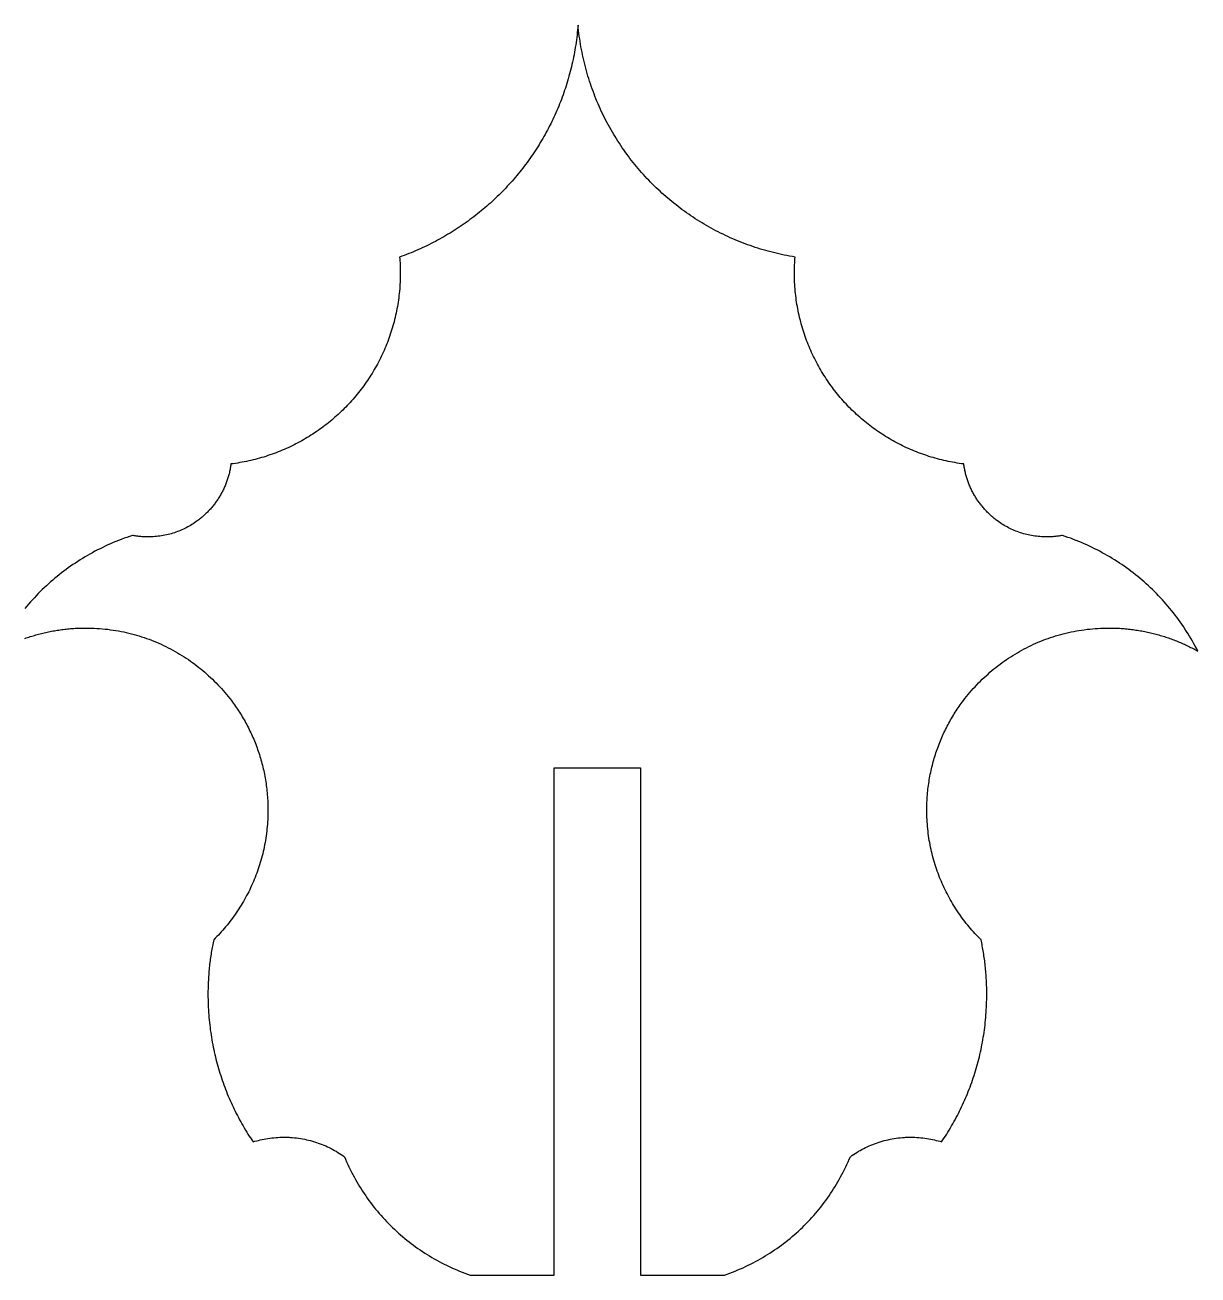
# Model space of a CAD drawing. Extents: x 25 to 747, y 34 to 1185.
# Drawn here: x 615.1 to 698.3, y 327.3 to 416 of the extents above; entities that cross this region are included whole.
import ezdxf

# ---------------------------------------------------------------- set-up
doc = ezdxf.new("R2010")
doc.units = 0
doc.layers.add('Default_Layer', color=1, linetype='CONTINUOUS')

msp = doc.modelspace()

# ---------------------------------------------------------------- linework, layer by layer
at = {"layer": 'Default_Layer'}
msp.add_lwpolyline([(615.087, 372.441), (615.183, 372.475), (615.28, 372.508), (615.376, 372.54), (615.474, 372.571), (615.571, 372.602), (615.669, 372.632), (615.767, 372.661), (615.866, 372.689), (615.965, 372.717), (616.065, 372.744), (616.164, 372.77), (616.265, 372.795), (616.365, 372.82), (616.466, 372.844), (616.567, 372.867), (616.669, 372.889), (616.771, 372.911), (616.873, 372.932), (616.976, 372.951), (617.079, 372.971), (617.182, 372.989), (617.285, 373.006), (617.389, 373.023), (617.493, 373.039), (617.598, 373.054), (617.703, 373.068), (617.808, 373.082), (617.913, 373.094), (618.019, 373.106), (618.124, 373.117), (618.231, 373.127), (618.337, 373.136), (618.444, 373.144), (618.551, 373.152), (618.658, 373.159), (618.765, 373.164), (618.873, 373.169), (618.981, 373.173), (619.089, 373.176), (619.197, 373.179), (619.306, 373.18), (619.415, 373.18), (619.611, 373.179), (619.808, 373.174), (620.003, 373.167), (620.198, 373.157), (620.391, 373.144), (620.585, 373.128), (620.777, 373.109), (620.968, 373.088), (621.159, 373.063), (621.349, 373.036), (621.538, 373.007), (621.726, 372.974), (621.913, 372.939), (622.099, 372.901), (622.284, 372.86), (622.468, 372.817), (622.651, 372.771), (622.833, 372.723), (623.014, 372.672), (623.194, 372.618), (623.373, 372.562), (623.55, 372.503), (623.727, 372.442), (623.902, 372.378), (624.077, 372.312), (624.25, 372.244), (624.422, 372.173), (624.592, 372.099), (624.762, 372.024), (624.93, 371.945), (625.097, 371.865), (625.262, 371.782), (625.426, 371.697), (625.589, 371.61), (625.75, 371.52), (625.91, 371.428), (626.069, 371.334), (626.226, 371.238), (626.382, 371.139), (626.536, 371.038), (626.689, 370.936), (626.84, 370.831), (626.99, 370.724), (627.138, 370.615), (627.284, 370.503), (627.429, 370.39), (627.573, 370.275), (627.714, 370.158), (627.854, 370.038), (627.993, 369.917), (628.129, 369.794), (628.264, 369.669), (628.397, 369.542), (628.529, 369.413), (628.658, 369.282), (628.786, 369.15), (628.912, 369.016), (629.036, 368.879), (629.159, 368.741), (629.279, 368.602), (629.398, 368.46), (629.514, 368.317), (629.629, 368.172), (629.742, 368.026), (629.817, 367.925), (629.892, 367.824), (629.965, 367.722), (630.038, 367.619), (630.109, 367.515), (630.18, 367.41), (630.25, 367.305), (630.318, 367.199), (630.386, 367.092), (630.452, 366.984), (630.518, 366.876), (630.583, 366.767), (630.646, 366.657), (630.709, 366.546), (630.77, 366.435), (630.831, 366.323), (630.89, 366.21), (630.948, 366.097), (631.005, 365.983), (631.061, 365.868), (631.116, 365.752), (631.17, 365.636), (631.223, 365.52), (631.275, 365.402), (631.325, 365.284), (631.374, 365.165), (631.423, 365.046), (631.47, 364.926), (631.516, 364.805), (631.561, 364.684), (631.604, 364.562), (631.647, 364.44), (631.688, 364.317), (631.728, 364.193), (631.767, 364.069), (631.804, 363.944), (631.841, 363.819), (631.876, 363.693), (631.91, 363.567), (631.943, 363.44), (631.974, 363.313), (632.004, 363.185), (632.033, 363.057), (632.061, 362.928), (632.087, 362.799), (632.113, 362.669), (632.136, 362.538), (632.159, 362.408), (632.18, 362.276), (632.2, 362.145), (632.219, 362.013), (632.236, 361.88), (632.252, 361.747), (632.266, 361.614), (632.28, 361.48), (632.292, 361.346), (632.302, 361.211), (632.311, 361.076), (632.319, 360.941), (632.325, 360.805), (632.33, 360.669), (632.334, 360.532), (632.336, 360.395), (632.337, 360.258), (632.336, 360.09), (632.332, 359.922), (632.327, 359.754), (632.32, 359.587), (632.31, 359.421), (632.298, 359.255), (632.285, 359.09), (632.269, 358.925), (632.251, 358.761), (632.231, 358.598), (632.209, 358.435), (632.185, 358.273), (632.159, 358.112), (632.131, 357.951), (632.101, 357.791), (632.069, 357.632), (632.036, 357.473), (632, 357.315), (631.962, 357.158), (631.923, 357.001), (631.881, 356.846), (631.838, 356.691), (631.793, 356.537), (631.746, 356.383), (631.697, 356.231), (631.646, 356.079), (631.593, 355.928), (631.539, 355.778), (631.483, 355.629), (631.425, 355.481), (631.365, 355.334), (631.304, 355.187), (631.24, 355.042), (631.175, 354.897), (631.109, 354.753), (631.04, 354.611), (630.97, 354.469), (630.899, 354.328), (630.825, 354.189), (630.75, 354.05), (630.673, 353.912), (630.595, 353.776), (630.515, 353.64), (630.434, 353.505), (630.351, 353.372), (630.266, 353.24), (630.18, 353.108), (630.092, 352.978), (630.003, 352.849), (629.912, 352.721), (629.82, 352.594), (629.726, 352.469), (629.63, 352.344), (629.534, 352.221), (629.435, 352.099), (629.336, 351.978), (629.235, 351.859), (629.132, 351.741), (629.028, 351.624), (628.923, 351.508), (628.816, 351.393), (628.708, 351.28), (628.599, 351.168), (628.488, 351.058), (628.464, 350.948), (628.441, 350.837), (628.418, 350.725), (628.396, 350.612), (628.375, 350.499), (628.354, 350.384), (628.334, 350.269), (628.315, 350.152), (628.297, 350.035), (628.279, 349.917), (628.262, 349.799), (628.245, 349.679), (628.23, 349.559), (628.215, 349.438), (628.2, 349.317), (628.187, 349.195), (628.174, 349.072), (628.162, 348.949), (628.151, 348.825), (628.141, 348.701), (628.131, 348.576), (628.123, 348.451), (628.115, 348.325), (628.108, 348.199), (628.101, 348.072), (628.096, 347.945), (628.091, 347.817), (628.087, 347.69), (628.084, 347.562), (628.082, 347.433), (628.081, 347.305), (628.08, 347.176), (628.081, 346.993), (628.084, 346.811), (628.088, 346.629), (628.094, 346.447), (628.102, 346.266), (628.112, 346.085), (628.123, 345.905), (628.136, 345.725), (628.15, 345.546), (628.167, 345.367), (628.185, 345.189), (628.204, 345.011), (628.226, 344.834), (628.248, 344.658), (628.273, 344.481), (628.299, 344.306), (628.327, 344.131), (628.356, 343.956), (628.387, 343.782), (628.42, 343.609), (628.454, 343.436), (628.49, 343.264), (628.527, 343.093), (628.566, 342.922), (628.606, 342.752), (628.648, 342.582), (628.691, 342.413), (628.736, 342.245), (628.783, 342.078), (628.831, 341.911), (628.88, 341.745), (628.931, 341.579), (628.983, 341.414), (629.037, 341.25), (629.092, 341.087), (629.149, 340.924), (629.207, 340.763), (629.267, 340.601), (629.328, 340.441), (629.39, 340.282), (629.454, 340.123), (629.519, 339.965), (629.586, 339.808), (629.654, 339.652), (629.723, 339.496), (629.794, 339.341), (629.866, 339.188), (629.939, 339.035), (630.014, 338.883), (630.09, 338.731), (630.167, 338.581), (630.246, 338.431), (630.326, 338.283), (630.407, 338.135), (630.489, 337.989), (630.573, 337.843), (630.658, 337.698), (630.744, 337.554), (630.832, 337.411), (630.921, 337.269), (631.01, 337.128), (631.102, 336.988), (631.194, 336.849), (631.287, 336.711), (631.411, 336.75), (631.537, 336.786), (631.665, 336.82), (631.795, 336.852), (631.927, 336.882), (632.061, 336.91), (632.196, 336.935), (632.333, 336.957), (632.472, 336.977), (632.612, 336.995), (632.753, 337.01), (632.895, 337.022), (633.039, 337.032), (633.183, 337.039), (633.328, 337.043), (633.474, 337.045), (633.55, 337.044), (633.625, 337.043), (633.7, 337.041), (633.775, 337.039), (633.849, 337.035), (633.924, 337.031), (634.072, 337.021), (634.219, 337.007), (634.366, 336.991), (634.512, 336.972), (634.656, 336.95), (634.8, 336.926), (634.943, 336.898), (635.084, 336.868), (635.225, 336.835), (635.364, 336.8), (635.503, 336.761), (635.64, 336.721), (635.776, 336.677), (635.91, 336.631), (636.044, 336.583), (636.176, 336.532), (636.307, 336.479), (636.436, 336.423), (636.564, 336.365), (636.691, 336.305), (636.816, 336.242), (636.94, 336.177), (637.062, 336.11), (637.183, 336.041), (637.302, 335.969), (637.419, 335.895), (637.535, 335.819), (637.649, 335.741), (637.761, 335.661), (637.839, 335.476), (637.919, 335.293), (638.002, 335.111), (638.087, 334.93), (638.174, 334.751), (638.263, 334.573), (638.355, 334.396), (638.449, 334.222), (638.545, 334.048), (638.643, 333.876), (638.743, 333.706), (638.845, 333.537), (638.949, 333.37), (639.056, 333.204), (639.164, 333.04), (639.275, 332.877), (639.387, 332.716), (639.502, 332.557), (639.618, 332.399), (639.737, 332.243), (639.857, 332.089), (639.98, 331.936), (640.104, 331.785), (640.231, 331.636), (640.359, 331.488), (640.489, 331.342), (640.621, 331.198), (640.755, 331.056), (640.891, 330.916), (641.028, 330.777), (641.168, 330.641), (641.309, 330.506), (641.452, 330.373), (641.597, 330.242), (641.743, 330.112), (641.892, 329.985), (642.041, 329.86), (642.193, 329.736), (642.346, 329.615), (642.502, 329.495), (642.658, 329.378), (642.817, 329.263), (642.977, 329.149), (643.138, 329.038), (643.301, 328.928), (643.466, 328.821), (643.632, 328.716), (643.8, 328.613), (643.97, 328.512), (644.14, 328.413), (644.313, 328.316), (644.487, 328.222), (644.662, 328.13), (644.839, 328.04), (645.017, 327.952), (645.197, 327.866), (645.378, 327.783), (645.561, 327.702), (645.744, 327.623), (645.93, 327.546), (646.116, 327.472), (646.304, 327.4), (646.493, 327.33), (646.684, 327.263), (652.641, 327.263), (652.641, 327.263), (652.641, 363.254), (658.785, 363.254), (658.785, 327.263), (664.742, 327.263), (664.933, 327.33), (665.122, 327.4), (665.31, 327.472), (665.497, 327.546), (665.682, 327.623), (665.866, 327.702), (666.048, 327.783), (666.229, 327.866), (666.409, 327.952), (666.587, 328.04), (666.764, 328.13), (666.939, 328.222), (667.113, 328.316), (667.286, 328.413), (667.457, 328.512), (667.626, 328.613), (667.794, 328.716), (667.96, 328.821), (668.125, 328.928), (668.288, 329.038), (668.45, 329.149), (668.61, 329.263), (668.768, 329.378), (668.925, 329.495), (669.08, 329.615), (669.233, 329.736), (669.385, 329.86), (669.535, 329.985), (669.683, 330.112), (669.829, 330.242), (669.974, 330.373), (670.117, 330.506), (670.258, 330.641), (670.398, 330.777), (670.535, 330.916), (670.671, 331.056), (670.805, 331.198), (670.937, 331.342), (671.067, 331.488), (671.195, 331.636), (671.322, 331.785), (671.446, 331.936), (671.569, 332.089), (671.689, 332.243), (671.808, 332.399), (671.924, 332.557), (672.039, 332.716), (672.152, 332.877), (672.262, 333.04), (672.371, 333.204), (672.477, 333.37), (672.581, 333.537), (672.683, 333.706), (672.784, 333.876), (672.882, 334.048), (672.977, 334.222), (673.071, 334.396), (673.163, 334.573), (673.252, 334.751), (673.339, 334.93), (673.424, 335.111), (673.507, 335.293), (673.587, 335.476), (673.665, 335.661), (673.777, 335.741), (673.891, 335.819), (674.007, 335.895), (674.124, 335.969), (674.243, 336.041), (674.364, 336.11), (674.486, 336.177), (674.61, 336.242), (674.735, 336.305), (674.862, 336.365), (674.99, 336.423), (675.119, 336.479), (675.25, 336.532), (675.382, 336.583), (675.516, 336.631), (675.65, 336.677), (675.786, 336.721), (675.924, 336.761), (676.062, 336.8), (676.201, 336.835), (676.342, 336.868), (676.484, 336.898), (676.626, 336.926), (676.77, 336.95), (676.915, 336.972), (677.06, 336.991), (677.207, 337.007), (677.354, 337.021), (677.502, 337.031), (677.577, 337.035), (677.651, 337.039), (677.726, 337.041), (677.801, 337.043), (677.876, 337.044), (677.952, 337.045), (678.098, 337.043), (678.243, 337.039), (678.387, 337.032), (678.531, 337.022), (678.673, 337.01), (678.814, 336.995), (678.954, 336.977), (679.093, 336.957), (679.23, 336.935), (679.365, 336.91), (679.499, 336.882), (679.631, 336.852), (679.761, 336.82), (679.889, 336.786), (680.015, 336.75), (680.139, 336.711), (680.232, 336.849), (680.325, 336.988), (680.416, 337.128), (680.506, 337.269), (680.594, 337.411), (680.682, 337.554), (680.768, 337.698), (680.853, 337.843), (680.937, 337.989), (681.019, 338.135), (681.1, 338.283), (681.18, 338.431), (681.259, 338.581), (681.336, 338.731), (681.412, 338.883), (681.487, 339.035), (681.56, 339.188), (681.632, 339.341), (681.703, 339.496), (681.772, 339.652), (681.84, 339.808), (681.907, 339.965), (681.972, 340.123), (682.036, 340.282), (682.098, 340.441), (682.159, 340.601), (682.219, 340.763), (682.277, 340.924), (682.334, 341.087), (682.389, 341.25), (682.443, 341.414), (682.495, 341.579), (682.546, 341.745), (682.596, 341.911), (682.644, 342.078), (682.69, 342.245), (682.735, 342.413), (682.778, 342.582), (682.82, 342.752), (682.861, 342.922), (682.899, 343.093), (682.937, 343.264), (682.972, 343.436), (683.006, 343.609), (683.039, 343.782), (683.07, 343.956), (683.099, 344.131), (683.127, 344.306), (683.153, 344.481), (683.178, 344.658), (683.201, 344.834), (683.222, 345.011), (683.241, 345.189), (683.259, 345.367), (683.276, 345.546), (683.29, 345.725), (683.303, 345.905), (683.314, 346.085), (683.324, 346.266), (683.332, 346.447), (683.338, 346.629), (683.342, 346.811), (683.345, 346.993), (683.346, 347.176), (683.345, 347.305), (683.344, 347.433), (683.342, 347.562), (683.339, 347.69), (683.335, 347.817), (683.33, 347.945), (683.325, 348.072), (683.318, 348.199), (683.311, 348.325), (683.303, 348.451), (683.295, 348.576), (683.285, 348.701), (683.275, 348.825), (683.264, 348.949), (683.252, 349.072), (683.239, 349.195), (683.226, 349.317), (683.211, 349.438), (683.197, 349.559), (683.181, 349.679), (683.165, 349.799), (683.147, 349.917), (683.13, 350.035), (683.111, 350.152), (683.092, 350.269), (683.072, 350.384), (683.051, 350.499), (683.03, 350.612), (683.008, 350.725), (682.985, 350.837), (682.962, 350.948), (682.938, 351.058), (682.827, 351.168), (682.718, 351.28), (682.61, 351.393), (682.503, 351.508), (682.398, 351.624), (682.294, 351.741), (682.191, 351.859), (682.09, 351.978), (681.991, 352.099), (681.892, 352.221), (681.796, 352.344), (681.7, 352.469), (681.607, 352.594), (681.514, 352.721), (681.423, 352.849), (681.334, 352.978), (681.246, 353.108), (681.16, 353.24), (681.075, 353.372), (680.992, 353.505), (680.911, 353.64), (680.831, 353.776), (680.753, 353.912), (680.676, 354.05), (680.601, 354.189), (680.528, 354.328), (680.456, 354.469), (680.386, 354.611), (680.317, 354.753), (680.251, 354.897), (680.186, 355.042), (680.123, 355.187), (680.061, 355.334), (680.001, 355.481), (679.943, 355.629), (679.887, 355.778), (679.833, 355.928), (679.78, 356.079), (679.73, 356.231), (679.681, 356.383), (679.633, 356.537), (679.588, 356.691), (679.545, 356.846), (679.503, 357.001), (679.464, 357.158), (679.426, 357.315), (679.39, 357.473), (679.357, 357.632), (679.325, 357.791), (679.295, 357.951), (679.267, 358.112), (679.241, 358.273), (679.217, 358.435), (679.195, 358.598), (679.175, 358.761), (679.157, 358.925), (679.142, 359.09), (679.128, 359.255), (679.116, 359.421), (679.107, 359.587), (679.099, 359.754), (679.094, 359.922), (679.091, 360.09), (679.089, 360.258), (679.09, 360.395), (679.092, 360.532), (679.096, 360.669), (679.101, 360.805), (679.107, 360.941), (679.115, 361.076), (679.124, 361.211), (679.135, 361.346), (679.146, 361.48), (679.16, 361.614), (679.174, 361.747), (679.19, 361.88), (679.207, 362.013), (679.226, 362.145), (679.246, 362.276), (679.267, 362.408), (679.29, 362.538), (679.314, 362.669), (679.339, 362.799), (679.365, 362.928), (679.393, 363.057), (679.422, 363.185), (679.452, 363.313), (679.483, 363.44), (679.516, 363.567), (679.55, 363.693), (679.585, 363.819), (679.622, 363.944), (679.659, 364.069), (679.698, 364.193), (679.738, 364.317), (679.78, 364.44), (679.822, 364.562), (679.866, 364.684), (679.91, 364.805), (679.956, 364.926), (680.003, 365.046), (680.052, 365.165), (680.101, 365.284), (680.152, 365.402), (680.203, 365.52), (680.256, 365.636), (680.31, 365.752), (680.365, 365.868), (680.421, 365.983), (680.478, 366.097), (680.536, 366.21), (680.596, 366.323), (680.656, 366.435), (680.717, 366.546), (680.78, 366.657), (680.843, 366.767), (680.908, 366.876), (680.974, 366.984), (681.04, 367.092), (681.108, 367.199), (681.177, 367.305), (681.246, 367.41), (681.317, 367.515), (681.388, 367.619), (681.461, 367.722), (681.535, 367.824), (681.609, 367.925), (681.685, 368.026), (681.797, 368.172), (681.912, 368.317), (682.028, 368.46), (682.147, 368.602), (682.267, 368.741), (682.39, 368.879), (682.514, 369.016), (682.64, 369.15), (682.768, 369.282), (682.897, 369.413), (683.029, 369.542), (683.162, 369.669), (683.297, 369.794), (683.433, 369.917), (683.572, 370.038), (683.712, 370.158), (683.854, 370.275), (683.997, 370.39), (684.142, 370.503), (684.288, 370.615), (684.436, 370.724), (684.586, 370.831), (684.737, 370.936), (684.89, 371.038), (685.044, 371.139), (685.2, 371.238), (685.357, 371.334), (685.516, 371.428), (685.676, 371.52), (685.837, 371.61), (686, 371.697), (686.164, 371.782), (686.33, 371.865), (686.496, 371.945), (686.664, 372.024), (686.834, 372.099), (687.004, 372.173), (687.176, 372.244), (687.349, 372.312), (687.524, 372.378), (687.699, 372.442), (687.876, 372.503), (688.053, 372.562), (688.232, 372.618), (688.412, 372.672), (688.593, 372.723), (688.775, 372.771), (688.958, 372.817), (689.142, 372.86), (689.328, 372.901), (689.514, 372.939), (689.701, 372.974), (689.889, 373.007), (690.077, 373.036), (690.267, 373.063), (690.458, 373.088), (690.649, 373.109), (690.842, 373.128), (691.035, 373.144), (691.229, 373.157), (691.423, 373.167), (691.619, 373.174), (691.815, 373.179), (692.012, 373.18), (692.12, 373.18), (692.229, 373.179), (692.337, 373.176), (692.445, 373.173), (692.553, 373.169), (692.661, 373.164), (692.768, 373.159), (692.876, 373.152), (692.982, 373.144), (693.089, 373.136), (693.196, 373.127), (693.302, 373.117), (693.408, 373.106), (693.513, 373.094), (693.619, 373.082), (693.724, 373.068), (693.828, 373.054), (693.933, 373.039), (694.037, 373.023), (694.141, 373.006), (694.244, 372.989), (694.348, 372.971), (694.45, 372.951), (694.553, 372.932), (694.655, 372.911), (694.757, 372.889), (694.859, 372.867), (694.96, 372.844), (695.061, 372.82), (695.162, 372.795), (695.262, 372.77), (695.362, 372.744), (695.461, 372.717), (695.56, 372.689), (695.659, 372.661), (695.757, 372.632), (695.855, 372.602), (695.953, 372.571), (696.05, 372.54), (696.146, 372.508), (696.243, 372.475), (696.339, 372.441), (696.434, 372.407), (696.529, 372.372), (696.624, 372.336), (696.718, 372.3), (696.812, 372.262), (696.905, 372.225), (696.998, 372.186), (697.091, 372.147), (697.183, 372.107), (697.274, 372.066), (697.365, 372.025), (697.456, 371.983), (697.546, 371.941), (697.635, 371.897), (697.725, 371.853), (697.813, 371.809), (697.901, 371.764), (697.989, 371.718), (698.076, 371.671), (698.163, 371.624), (698.249, 371.576), (698.334, 371.528), (698.24, 371.71), (698.143, 371.89), (698.045, 372.069), (697.944, 372.247), (697.841, 372.423), (697.737, 372.598), (697.63, 372.771), (697.522, 372.943), (697.411, 373.113), (697.299, 373.282), (697.185, 373.449), (697.068, 373.615), (696.95, 373.779), (696.83, 373.941), (696.708, 374.102), (696.585, 374.261), (696.459, 374.419), (696.331, 374.575), (696.202, 374.73), (696.071, 374.882), (695.938, 375.033), (695.804, 375.183), (695.667, 375.33), (695.529, 375.476), (695.389, 375.621), (695.248, 375.763), (695.104, 375.904), (694.959, 376.043), (694.812, 376.18), (694.664, 376.315), (694.514, 376.449), (694.362, 376.581), (694.209, 376.71), (694.054, 376.838), (693.897, 376.965), (693.739, 377.089), (693.579, 377.211), (693.418, 377.332), (693.255, 377.45), (693.09, 377.567), (692.924, 377.682), (692.757, 377.795), (692.588, 377.905), (692.417, 378.014), (692.245, 378.121), (692.072, 378.226), (691.897, 378.328), (691.72, 378.429), (691.542, 378.528), (691.363, 378.624), (691.182, 378.719), (691, 378.811), (690.817, 378.901), (690.632, 378.989), (690.446, 379.075), (690.258, 379.159), (690.07, 379.241), (689.879, 379.32), (689.688, 379.398), (689.495, 379.473), (689.301, 379.546), (689.106, 379.616), (688.909, 379.685), (688.712, 379.751), (688.648, 379.739), (688.584, 379.727), (688.519, 379.716), (688.452, 379.706), (688.385, 379.697), (688.317, 379.688), (688.248, 379.68), (688.178, 379.673), (688.108, 379.667), (688.036, 379.661), (687.965, 379.657), (687.893, 379.653), (687.82, 379.65), (687.747, 379.648), (687.674, 379.646), (687.6, 379.646), (687.478, 379.647), (687.356, 379.651), (687.235, 379.657), (687.114, 379.665), (686.994, 379.676), (686.875, 379.69), (686.757, 379.705), (686.639, 379.723), (686.522, 379.743), (686.406, 379.766), (686.291, 379.79), (686.177, 379.817), (686.064, 379.846), (685.951, 379.877), (685.84, 379.911), (685.729, 379.946), (685.62, 379.983), (685.511, 380.023), (685.404, 380.064), (685.297, 380.108), (685.192, 380.153), (685.088, 380.201), (684.985, 380.25), (684.884, 380.301), (684.783, 380.354), (684.684, 380.409), (684.586, 380.466), (684.489, 380.525), (684.394, 380.585), (684.3, 380.647), (684.207, 380.71), (684.116, 380.776), (684.056, 380.821), (683.996, 380.866), (683.937, 380.912), (683.879, 380.959), (683.821, 381.006), (683.764, 381.054), (683.707, 381.103), (683.651, 381.153), (683.596, 381.203), (683.541, 381.254), (683.487, 381.305), (683.433, 381.357), (683.381, 381.41), (683.329, 381.463), (683.277, 381.517), (683.226, 381.572), (683.176, 381.627), (683.127, 381.683), (683.078, 381.74), (683.031, 381.797), (682.983, 381.854), (682.937, 381.913), (682.891, 381.972), (682.846, 382.031), (682.802, 382.091), (682.758, 382.152), (682.715, 382.213), (682.673, 382.275), (682.632, 382.337), (682.592, 382.4), (682.552, 382.463), (682.513, 382.527), (682.475, 382.592), (682.437, 382.657), (682.401, 382.722), (682.365, 382.788), (682.33, 382.855), (682.296, 382.922), (682.262, 382.99), (682.23, 383.058), (682.198, 383.126), (682.167, 383.195), (682.137, 383.265), (682.108, 383.335), (682.08, 383.405), (682.052, 383.476), (682.026, 383.547), (682, 383.619), (681.975, 383.691), (681.951, 383.764), (681.928, 383.837), (681.906, 383.911), (681.885, 383.985), (681.865, 384.059), (681.845, 384.134), (681.827, 384.209), (681.809, 384.285), (681.793, 384.361), (681.777, 384.437), (681.762, 384.514), (681.749, 384.591), (681.736, 384.669), (681.724, 384.746), (681.713, 384.825), (681.554, 384.845), (681.396, 384.868), (681.238, 384.892), (681.08, 384.918), (680.923, 384.946), (680.767, 384.976), (680.612, 385.007), (680.457, 385.04), (680.303, 385.075), (680.15, 385.111), (679.997, 385.149), (679.845, 385.189), (679.693, 385.23), (679.543, 385.273), (679.393, 385.318), (679.244, 385.365), (679.095, 385.413), (678.947, 385.462), (678.8, 385.514), (678.654, 385.566), (678.509, 385.621), (678.364, 385.677), (678.221, 385.734), (678.078, 385.793), (677.936, 385.854), (677.794, 385.916), (677.654, 385.98), (677.515, 386.045), (677.376, 386.112), (677.238, 386.18), (677.101, 386.25), (676.965, 386.321), (676.83, 386.393), (676.696, 386.467), (676.563, 386.543), (676.431, 386.62), (676.299, 386.698), (676.169, 386.778), (676.04, 386.859), (675.911, 386.942), (675.784, 387.025), (675.658, 387.111), (675.532, 387.197), (675.408, 387.285), (675.285, 387.374), (675.162, 387.465), (675.041, 387.557), (674.921, 387.65), (674.802, 387.745), (674.684, 387.84), (674.567, 387.937), (674.452, 388.036), (674.337, 388.135), (674.224, 388.236), (674.111, 388.338), (674, 388.441), (673.89, 388.546), (673.781, 388.651), (673.674, 388.758), (673.567, 388.866), (673.462, 388.975), (673.358, 389.085), (673.255, 389.197), (673.153, 389.309), (673.053, 389.423), (672.954, 389.538), (672.856, 389.654), (672.76, 389.771), (672.664, 389.889), (672.57, 390.008), (672.478, 390.128), (672.387, 390.249), (672.297, 390.371), (672.208, 390.495), (672.121, 390.619), (672.035, 390.744), (671.95, 390.871), (671.867, 390.998), (671.785, 391.126), (671.705, 391.255), (671.626, 391.386), (671.548, 391.517), (671.472, 391.649), (671.397, 391.782), (671.324, 391.916), (671.252, 392.05), (671.182, 392.186), (671.113, 392.322), (671.046, 392.46), (670.98, 392.598), (670.916, 392.737), (670.853, 392.877), (670.792, 393.018), (670.732, 393.159), (670.674, 393.302), (670.617, 393.445), (670.562, 393.589), (670.509, 393.734), (670.457, 393.879), (670.407, 394.025), (670.358, 394.172), (670.311, 394.32), (670.266, 394.469), (670.222, 394.618), (670.18, 394.768), (670.14, 394.918), (670.101, 395.069), (670.064, 395.221), (670.029, 395.374), (669.996, 395.527), (669.964, 395.681), (669.934, 395.835), (669.905, 395.99), (669.879, 396.146), (669.854, 396.302), (669.831, 396.459), (669.81, 396.616), (669.79, 396.774), (669.772, 396.933), (669.757, 397.092), (669.743, 397.251), (669.73, 397.412), (669.72, 397.572), (669.712, 397.733), (669.705, 397.895), (669.7, 398.057), (669.697, 398.22), (669.696, 398.383), (669.697, 398.531), (669.699, 398.678), (669.703, 398.824), (669.708, 398.968), (669.715, 399.108), (669.723, 399.246), (669.732, 399.379), (669.743, 399.508), (669.549, 399.541), (669.357, 399.575), (669.165, 399.612), (668.973, 399.65), (668.783, 399.69), (668.593, 399.732), (668.404, 399.776), (668.216, 399.822), (668.028, 399.87), (667.842, 399.92), (667.656, 399.971), (667.471, 400.025), (667.286, 400.08), (667.103, 400.137), (666.92, 400.196), (666.739, 400.256), (666.558, 400.319), (666.378, 400.383), (666.199, 400.449), (666.021, 400.517), (665.844, 400.587), (665.667, 400.658), (665.492, 400.731), (665.317, 400.806), (665.144, 400.883), (664.971, 400.961), (664.8, 401.041), (664.629, 401.122), (664.46, 401.206), (664.291, 401.291), (664.124, 401.377), (663.957, 401.465), (663.792, 401.555), (663.627, 401.647), (663.464, 401.74), (663.301, 401.835), (663.14, 401.931), (662.98, 402.029), (662.821, 402.128), (662.663, 402.229), (662.506, 402.332), (662.351, 402.436), (662.196, 402.541), (662.043, 402.649), (661.89, 402.757), (661.739, 402.867), (661.589, 402.979), (661.441, 403.092), (661.293, 403.207), (661.147, 403.323), (661.002, 403.44), (660.858, 403.559), (660.716, 403.679), (660.574, 403.801), (660.434, 403.924), (660.296, 404.048), (660.158, 404.174), (660.022, 404.301), (659.887, 404.43), (659.753, 404.56), (659.621, 404.691), (659.49, 404.824), (659.361, 404.958), (659.233, 405.093), (659.106, 405.229), (658.98, 405.367), (658.856, 405.506), (658.734, 405.647), (658.613, 405.788), (658.493, 405.931), (658.374, 406.075), (658.258, 406.22), (658.142, 406.367), (658.028, 406.515), (657.916, 406.663), (657.805, 406.814), (657.695, 406.965), (657.587, 407.117), (657.481, 407.271), (657.376, 407.425), (657.272, 407.581), (657.17, 407.738), (657.07, 407.896), (656.971, 408.055), (656.874, 408.215), (656.779, 408.376), (656.685, 408.539), (656.592, 408.702), (656.501, 408.867), (656.412, 409.032), (656.325, 409.198), (656.239, 409.366), (656.155, 409.534), (656.073, 409.704), (655.992, 409.874), (655.913, 410.046), (655.835, 410.218), (655.76, 410.391), (655.686, 410.566), (655.614, 410.741), (655.543, 410.917), (655.474, 411.094), (655.407, 411.272), (655.342, 411.45), (655.279, 411.63), (655.217, 411.811), (655.158, 411.992), (655.1, 412.174), (655.044, 412.357), (654.99, 412.541), (654.937, 412.726), (654.887, 412.911), (654.838, 413.097), (654.791, 413.284), (654.746, 413.472), (654.703, 413.661), (654.662, 413.85), (654.623, 414.04), (654.586, 414.231), (654.551, 414.422), (654.518, 414.614), (654.486, 414.807), (654.457, 415.001), (654.43, 415.195), (654.404, 415.39), (654.381, 415.585), (654.36, 415.781), (654.34, 415.978), (654.325, 415.799), (654.309, 415.621), (654.291, 415.443), (654.271, 415.266), (654.25, 415.089), (654.227, 414.912), (654.203, 414.737), (654.177, 414.561), (654.149, 414.387), (654.12, 414.212), (654.089, 414.039), (654.057, 413.866), (654.023, 413.693), (653.988, 413.521), (653.951, 413.35), (653.912, 413.179), (653.872, 413.009), (653.831, 412.84), (653.788, 412.671), (653.743, 412.502), (653.698, 412.335), (653.65, 412.167), (653.601, 412.001), (653.551, 411.835), (653.499, 411.67), (653.446, 411.506), (653.391, 411.342), (653.335, 411.179), (653.277, 411.016), (653.219, 410.855), (653.158, 410.694), (653.096, 410.533), (653.033, 410.374), (652.969, 410.215), (652.903, 410.056), (652.835, 409.899), (652.766, 409.742), (652.696, 409.586), (652.625, 409.431), (652.552, 409.277), (652.478, 409.123), (652.402, 408.97), (652.326, 408.818), (652.247, 408.667), (652.168, 408.516), (652.087, 408.366), (652.005, 408.217), (651.922, 408.069), (651.837, 407.922), (651.751, 407.775), (651.664, 407.63), (651.575, 407.485), (651.486, 407.341), (651.395, 407.198), (651.302, 407.056), (651.209, 406.915), (651.114, 406.774), (651.018, 406.635), (650.921, 406.496), (650.823, 406.358), (650.723, 406.222), (650.623, 406.086), (650.521, 405.951), (650.417, 405.817), (650.313, 405.684), (650.208, 405.552), (650.101, 405.42), (649.993, 405.29), (649.884, 405.161), (649.774, 405.033), (649.663, 404.905), (649.551, 404.779), (649.437, 404.654), (649.323, 404.529), (649.207, 404.406), (649.09, 404.284), (648.972, 404.163), (648.854, 404.042), (648.734, 403.923), (648.612, 403.805), (648.49, 403.688), (648.367, 403.572), (648.243, 403.457), (648.118, 403.343), (647.991, 403.23), (647.864, 403.119), (647.736, 403.008), (647.606, 402.899), (647.476, 402.79), (647.344, 402.683), (647.212, 402.577), (647.079, 402.472), (646.944, 402.368), (646.809, 402.265), (646.673, 402.164), (646.536, 402.064), (646.398, 401.964), (646.258, 401.866), (646.118, 401.769), (645.978, 401.674), (645.836, 401.579), (645.693, 401.486), (645.549, 401.394), (645.405, 401.303), (645.259, 401.214), (645.113, 401.125), (644.965, 401.038), (644.817, 400.952), (644.668, 400.868), (644.519, 400.784), (644.368, 400.702), (644.216, 400.622), (644.064, 400.542), (643.911, 400.464), (643.757, 400.387), (643.602, 400.311), (643.446, 400.237), (643.29, 400.164), (643.133, 400.092), (642.975, 400.022), (642.816, 399.953), (642.656, 399.885), (642.496, 399.819), (642.335, 399.754), (642.173, 399.691), (642.011, 399.629), (641.847, 399.568), (641.683, 399.508), (641.694, 399.379), (641.703, 399.246), (641.711, 399.108), (641.718, 398.968), (641.723, 398.824), (641.727, 398.678), (641.729, 398.531), (641.73, 398.383), (641.729, 398.22), (641.726, 398.057), (641.721, 397.895), (641.715, 397.733), (641.706, 397.572), (641.696, 397.412), (641.684, 397.251), (641.67, 397.092), (641.654, 396.933), (641.636, 396.774), (641.617, 396.616), (641.595, 396.459), (641.572, 396.302), (641.547, 396.146), (641.521, 395.99), (641.492, 395.835), (641.462, 395.681), (641.431, 395.527), (641.397, 395.374), (641.362, 395.221), (641.325, 395.069), (641.286, 394.918), (641.246, 394.768), (641.204, 394.618), (641.16, 394.469), (641.115, 394.32), (641.068, 394.172), (641.019, 394.025), (640.969, 393.879), (640.917, 393.734), (640.864, 393.589), (640.809, 393.445), (640.752, 393.302), (640.694, 393.159), (640.634, 393.018), (640.573, 392.877), (640.51, 392.737), (640.446, 392.598), (640.38, 392.46), (640.313, 392.322), (640.244, 392.186), (640.174, 392.05), (640.102, 391.916), (640.029, 391.782), (639.954, 391.649), (639.878, 391.517), (639.8, 391.386), (639.721, 391.255), (639.641, 391.126), (639.559, 390.998), (639.476, 390.871), (639.392, 390.744), (639.306, 390.619), (639.218, 390.495), (639.13, 390.371), (639.04, 390.249), (638.948, 390.128), (638.856, 390.008), (638.762, 389.889), (638.666, 389.771), (638.57, 389.654), (638.472, 389.538), (638.373, 389.423), (638.273, 389.309), (638.171, 389.197), (638.068, 389.085), (637.964, 388.975), (637.859, 388.866), (637.753, 388.758), (637.645, 388.651), (637.536, 388.546), (637.426, 388.441), (637.315, 388.338), (637.203, 388.236), (637.089, 388.135), (636.974, 388.036), (636.859, 387.937), (636.742, 387.84), (636.624, 387.745), (636.505, 387.65), (636.385, 387.557), (636.264, 387.465), (636.141, 387.374), (636.018, 387.285), (635.894, 387.197), (635.769, 387.111), (635.642, 387.025), (635.515, 386.942), (635.386, 386.859), (635.257, 386.778), (635.127, 386.698), (634.995, 386.62), (634.863, 386.543), (634.73, 386.467), (634.596, 386.393), (634.461, 386.321), (634.325, 386.25), (634.188, 386.18), (634.05, 386.112), (633.912, 386.045), (633.772, 385.98), (633.632, 385.916), (633.49, 385.854), (633.348, 385.793), (633.205, 385.734), (633.062, 385.677), (632.917, 385.621), (632.772, 385.566), (632.626, 385.514), (632.479, 385.462), (632.331, 385.413), (632.183, 385.365), (632.033, 385.318), (631.883, 385.273), (631.733, 385.23), (631.581, 385.189), (631.429, 385.149), (631.277, 385.111), (631.123, 385.075), (630.969, 385.04), (630.814, 385.007), (630.659, 384.976), (630.503, 384.946), (630.346, 384.918), (630.189, 384.892), (630.031, 384.868), (629.872, 384.845), (629.713, 384.825), (629.702, 384.746), (629.69, 384.669), (629.677, 384.591), (629.664, 384.514), (629.649, 384.437), (629.633, 384.361), (629.617, 384.285), (629.599, 384.209), (629.581, 384.134), (629.561, 384.059), (629.541, 383.985), (629.52, 383.911), (629.498, 383.837), (629.475, 383.764), (629.451, 383.691), (629.426, 383.619), (629.4, 383.547), (629.374, 383.476), (629.346, 383.405), (629.318, 383.335), (629.289, 383.265), (629.259, 383.195), (629.228, 383.126), (629.196, 383.058), (629.164, 382.99), (629.13, 382.922), (629.096, 382.855), (629.061, 382.788), (629.026, 382.722), (628.989, 382.657), (628.952, 382.592), (628.913, 382.527), (628.874, 382.463), (628.835, 382.4), (628.794, 382.337), (628.753, 382.275), (628.711, 382.213), (628.668, 382.152), (628.624, 382.091), (628.58, 382.031), (628.535, 381.972), (628.489, 381.913), (628.443, 381.854), (628.396, 381.797), (628.348, 381.74), (628.299, 381.683), (628.25, 381.627), (628.2, 381.572), (628.149, 381.517), (628.098, 381.463), (628.045, 381.41), (627.993, 381.357), (627.939, 381.305), (627.885, 381.254), (627.831, 381.203), (627.775, 381.153), (627.719, 381.103), (627.663, 381.054), (627.605, 381.006), (627.547, 380.959), (627.489, 380.912), (627.43, 380.866), (627.37, 380.821), (627.31, 380.776), (627.219, 380.71), (627.126, 380.647), (627.032, 380.585), (626.937, 380.525), (626.84, 380.466), (626.742, 380.409), (626.643, 380.354), (626.543, 380.301), (626.441, 380.25), (626.338, 380.201), (626.234, 380.153), (626.129, 380.108), (626.022, 380.064), (625.915, 380.023), (625.807, 379.983), (625.697, 379.946), (625.587, 379.911), (625.475, 379.877), (625.363, 379.846), (625.249, 379.817), (625.135, 379.79), (625.02, 379.766), (624.904, 379.743), (624.787, 379.723), (624.669, 379.705), (624.551, 379.69), (624.432, 379.676), (624.312, 379.665), (624.191, 379.657), (624.07, 379.651), (623.948, 379.647), (623.826, 379.646), (623.752, 379.646), (623.679, 379.648), (623.606, 379.65), (623.533, 379.653), (623.461, 379.657), (623.39, 379.661), (623.319, 379.667), (623.248, 379.673), (623.178, 379.68), (623.109, 379.688), (623.041, 379.697), (622.974, 379.706), (622.907, 379.716), (622.842, 379.727), (622.778, 379.739), (622.715, 379.751), (622.517, 379.685), (622.32, 379.616), (622.125, 379.546), (621.931, 379.473), (621.738, 379.398), (621.547, 379.32), (621.357, 379.241), (621.168, 379.159), (620.98, 379.075), (620.794, 378.989), (620.609, 378.901), (620.426, 378.811), (620.244, 378.719), (620.063, 378.624), (619.884, 378.528), (619.706, 378.429), (619.53, 378.328), (619.355, 378.226), (619.181, 378.121), (619.009, 378.014), (618.839, 377.905), (618.669, 377.795), (618.502, 377.682), (618.336, 377.567), (618.171, 377.45), (618.008, 377.332), (617.847, 377.211), (617.687, 377.089), (617.529, 376.965), (617.372, 376.838), (617.217, 376.71), (617.064, 376.581), (616.912, 376.449), (616.762, 376.315), (616.614, 376.18), (616.467, 376.043), (616.322, 375.904), (616.179, 375.763), (616.037, 375.621), (615.897, 375.476), (615.759, 375.33), (615.622, 375.183), (615.488, 375.033), (615.355, 374.882), (615.224, 374.73), (615.095, 374.575)], dxfattribs=at)

doc.saveas('drawing.dxf')
